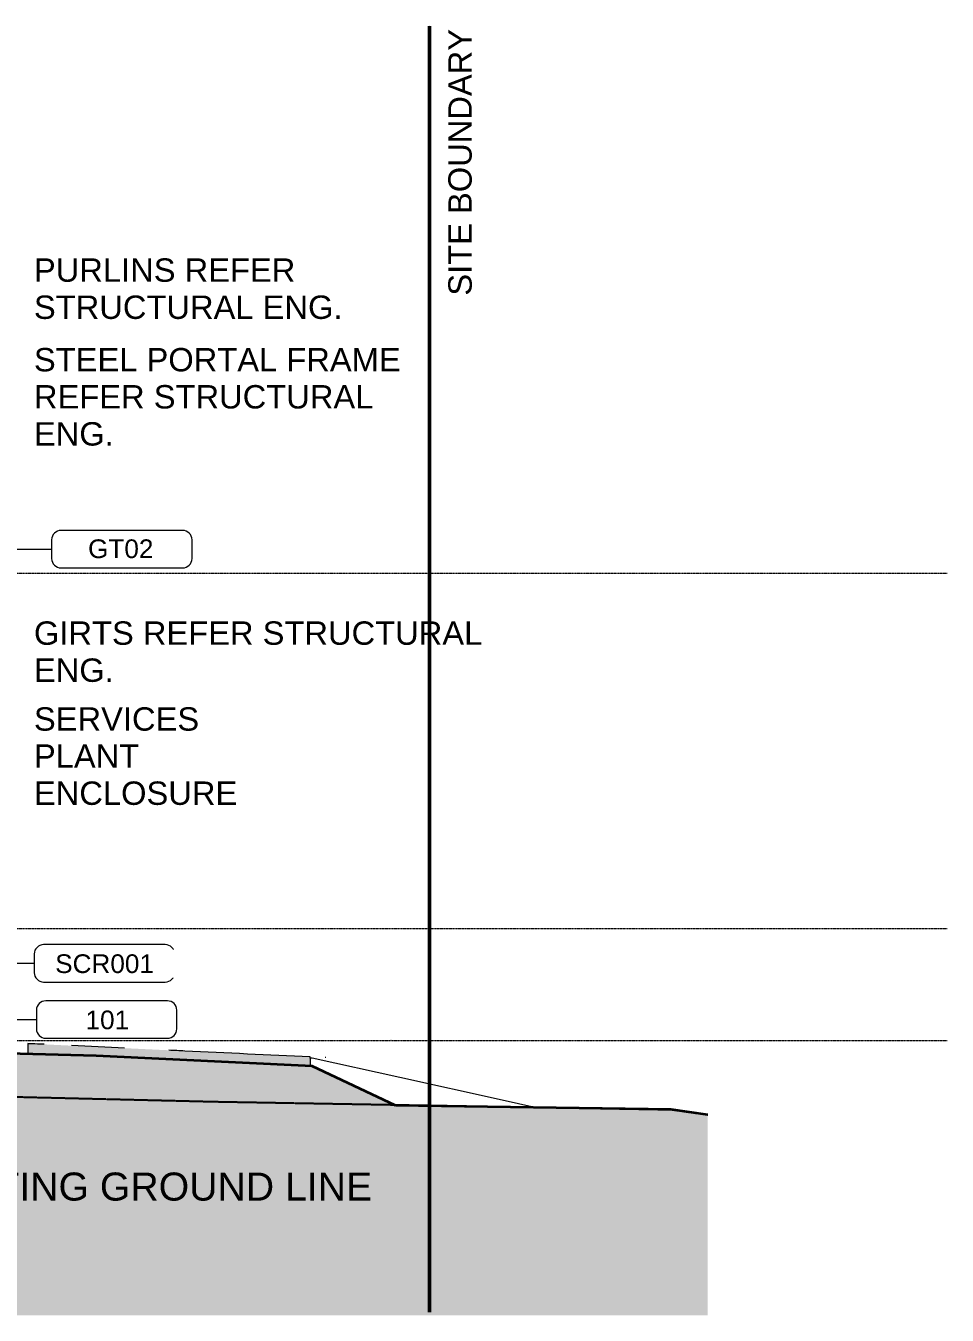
# Model space of a CAD drawing. Header units: millimetres. Extents: x 4237772 to 4686020, y -673 to 29459.
# Drawn here: x 4666324 to 4686020, y -673 to 26905 of the extents above; entities that cross this region are included whole.
import ezdxf

# ---------------------------------------------------------------- set-up
doc = ezdxf.new("R2010")
doc.units = ezdxf.units.MM
for name, pattern in [('AEC_Center', [24, 12, -4, 4, -4]), ('BOUNDARY', [16, 10, -3, 0, -3]), ('Existing Ground', [4.5, 3, -1.5])]:
    doc.linetypes.add(name, pattern=pattern)
for name, color, linetype, lineweight in [('A-DETL', 90, 'Continuous', 18), ('A-DETL-GENF', 92, 'Continuous', 5), ('A-FLOR', 192, 'Continuous', 5), ('A-FLOR-LEVL', 51, 'Continuous', 5), ('A-FLOR-PATT', 8, 'Continuous', 15), ('A-ROOF-IDEN', 132, 'Continuous', 5), ('A-WALL-IDEN', 211, 'Continuous', 5), ('C-TOPO', 7, 'Continuous', 5), ('G-ANNO-TEXT', 231, 'Continuous', 5)]:
    doc.layers.add(name, color=color, linetype=linetype, lineweight=lineweight)
doc.styles.add('Arial', font='arial.ttf', dxfattribs={"height": 500})
doc.styles.add('Arial_1', font='arial.ttf', dxfattribs={"height": 600})
doc.styles.add('Arial_2', font='arial.ttf', dxfattribs={"height": 400})

# ---------------------------------------------------------------- blocks, each defined once
blk = doc.blocks.new('Wall Tag - Wall Tag 15W-1077267-SECTION - GRID A9-A10')
at = {"layer": 'A-WALL-IDEN'}
for p, q in [((4586716, 7253), (4584116, 7253)), ((4583916, 7053), (4583916, 6653)), ((4586916, 6653), (4586916, 7053)), ((4584116, 6453), (4586716, 6453))]:
    blk.add_line(p, q, dxfattribs=at)
for centre, start, end in [((4584116, 7053), 90, 180), ((4586716, 7053), 360, 90), ((4584116, 6653), 180, 270), ((4586716, 6653), 270, 0)]:
    blk.add_arc(centre, 200, start, end, dxfattribs=at)
blk = doc.blocks.new('Gutter Tag - Roof Tag 15W-1593562-SECTION - GRID A9-A10')
at = {"layer": 'A-ROOF-IDEN'}
for p, q in [((4587088, 16111), (4584488, 16111)), ((4584288, 15911), (4584288, 15511)), ((4587288, 15511), (4587288, 15911)), ((4584488, 15311), (4587088, 15311))]:
    blk.add_line(p, q, dxfattribs=at)
for centre, start, end in [((4584488, 15911), 90, 180), ((4587088, 15911), 360, 90), ((4584488, 15511), 180, 270), ((4587088, 15511), 270, 0)]:
    blk.add_arc(centre, 200, start, end, dxfattribs=at)

msp = doc.modelspace()

# ---------------------------------------------------------------- hatches: boundary and pattern name
at = {"layer": 'A-DETL-GENF'}
h = msp.add_hatch(dxfattribs=at)
h.set_pattern_fill('FP_282', color=9, style=0, pattern_type=2)
h.set_pattern_definition([(135, (4639954.8, 10743.2), (-707.1068, 6e-14), [500, -500]), (135, (4640087.37, 10875.77), (-707.1068, 6e-14), [500, -500]), (135, (4640219.95, 11008.35), (-707.1068, 6e-14), [500, -500]), (45, (4639954.8, 10654.8), (0, 707.1068), [500, -500]), (45, (4640087.37, 10522.2), (0, 707.1068), [500, -500]), (45, (4640219.95, 10389.63), (0, 707.1068), [500, -500])])
h.paths.add_polyline_path([(4665066, -673), (4680903, -673), (4680903, 3615), (4680122, 3725), (4674224, 3814), (4672445, 4650), (4667826, 4877), (4661463, 5030), (4661463, 4300), (4659063, 4300), (4659063, 4590), (4658763, 4893), (4658763, 4900), (4641993, 4900), (4641793, 4700), (4641793, 4500), (4639993, 4500), (4639993, 4700), (4639793, 4900), (4623341, 4900), (4623050, 4609), (4623050, 4300), (4620024, 4300), (4620023, 4610), (4619733, 4900), (4606240, 4900), (4606040, 4700), (4606040, 4500), (4604562, 4500), (4604562, 5200), (4580953, 5200), (4578063, 4733), (4577487, 4706), (4575614, 4377), (4574351, 4493), (4574119, 4431), (4569865, 5062), (4554206, 5062), (4554206, -673), (4661107, -673)])
h.paths.add_polyline_path([(4593644, 5000), (4594171, 5000), (4594171, 5000), (4594071, 5000)])
at = {"layer": 'A-FLOR-PATT', "lineweight": 5}
msp.add_hatch(color=256, dxfattribs=at).paths.add_polyline_path([(4672401, 4652), (4672401, 4850), (4666370, 5136), (4666370, 4912), (4667826, 4877), (4672335, 4656)])

# ---------------------------------------------------------------- linework, layer by layer
at = {"layer": 'A-DETL', "linetype": 'BOUNDARY', "lineweight": 50}
msp.add_line((4674953, -610), (4674953, 26905), dxfattribs=at)
at = {"layer": 'A-DETL', "lineweight": 35}
for p, q in [((4667826, 4877), (4661463, 5030)), ((4672449, 4650), (4667826, 4877)), ((4674224, 3814), (4672449, 4650)), ((4680122, 3725), (4674224, 3814)), ((4680903, 3615), (4680122, 3725))]:
    msp.add_line(p, q, dxfattribs=at)
at = {"layer": 'A-DETL', "lineweight": 13}
msp.add_line((4674133, 5200), (4674129, 5200), dxfattribs=at)
at = {"layer": 'A-DETL', "linetype": 'Existing Ground', "lineweight": 25}
for p, q in [((4665525, 4012), (4670324, 3896)), ((4670324, 3896), (4680122, 3725)), ((4680122, 3725), (4680903, 3615))]:
    msp.add_line(p, q, dxfattribs=at)
at = {"layer": 'A-FLOR', "lineweight": 15}
for p, q in [((4666370, 5136), (4666370, 4912)), ((4672401, 4822), (4672401, 4850))]:
    msp.add_line(p, q, dxfattribs=at)
for points in [[(4666571, 5126), (4666504, 5130), (4666437, 5133), (4666370, 5136)], [(4668437, 5038), (4668059, 5056), (4667681, 5074), (4667304, 5092)]]:
    msp.add_open_spline(points, degree=3, dxfattribs=at)
at = {"layer": 'A-FLOR'}
for points in [[(4666370, 5136), (4666386, 5136), (4666402, 5136), (4666418, 5135)], [(4672741, 4838), (4672735, 4838), (4672729, 4839), (4672723, 4839)]]:
    msp.add_open_spline(points, degree=3, dxfattribs=at)
msp.add_open_spline([(4666576, 5133), (4666601, 5133), (4666649, 5132), (4666694, 5131), (4666715, 5131)], degree=3, knots=[0.09592679, 0.09592679, 0.09592679, 0.09592679, 0.13333333, 0.16825142, 0.16825142, 0.16825142, 0.16825142], dxfattribs=at)
at = {"layer": 'A-FLOR', "lineweight": 15}
msp.add_open_spline([(4672401, 4850), (4671508, 4892), (4670502, 4940), (4669496, 4988), (4669383, 4993)], degree=3, knots=[0, 0, 0, 0, 0.4444444, 0.5003579, 0.5003579, 0.5003579, 0.5003579], dxfattribs=at)
at = {"layer": 'A-FLOR-LEVL', "linetype": 'AEC_Center'}
for p, q in [((4546709, 15200), (4686020, 15200)), ((4546709, 7600), (4686020, 7600)), ((4546709, 5200), (4686020, 5200))]:
    msp.add_line(p, q, dxfattribs=at)
at = {"layer": 'A-ROOF-IDEN'}
msp.add_line((4660898, 15711), (4666877, 15711), dxfattribs=at)
at = {"layer": 'A-WALL-IDEN'}
for p, q in [((4664541, 6853), (4666504, 6853)), ((4660922, 5651), (4666552, 5651))]:
    msp.add_line(p, q, dxfattribs=at)
at = {"layer": 'C-TOPO', "lineweight": 20}
for p, q in [((4672449, 4821), (4672401, 4822)), ((4672401, 4822), (4672401, 4652)), ((4674322, 4408), (4672449, 4821)), ((4676508, 3924), (4674322, 4408)), ((4677207, 3769), (4676508, 3924))]:
    msp.add_line(p, q, dxfattribs=at)

# ---------------------------------------------------------------- block references
at = {"layer": 'A-ROOF-IDEN'}
msp.add_blockref('Gutter Tag - Roof Tag 15W-1593562-SECTION - GRID A9-A10', (82589, 0), dxfattribs=at)
at = {"layer": 'A-WALL-IDEN'}
for p in [(82589, 0), (82636, -1202)]:
    msp.add_blockref('Wall Tag - Wall Tag 15W-1077267-SECTION - GRID A9-A10', p, dxfattribs=at)

# ---------------------------------------------------------------- texts
at = {"layer": 'G-ANNO-TEXT', "color": 7, "insert": (4675356, 21133), "char_height": 500, "width": 6910.55, "attachment_point": 1, "rotation": 90, "style": 'Arial'}
msp.add_mtext('SITE BOUNDARY', dxfattribs=at)
at = {"layer": 'G-ANNO-TEXT', "color": 7, "attachment_point": 1}
for s, insert, char_height, width, style in [('PURLINS REFER ', (4666498, 21930), 500, 6990.72, 'Arial'), ('STRUCTURAL ENG.', (4666498, 21136), 500, 8000.84, 'Arial'), ('STEEL PORTAL FRAME', (4666498, 20014), 500, 9475.95, 'Arial'), ('REFER STRUCTURAL ', (4666498, 19220), 500, 9027, 'Arial'), ('ENG.', (4666498, 18427), 500, 2068.35, 'Arial'), ('GIRTS REFER STRUCTURAL ', (4666498, 14166), 500, 11864.98, 'Arial'), ('ENG.', (4666498, 13373), 500, 2068.35, 'Arial'), ('SERVICES ', (4666498, 12329), 500, 4505.48, 'Arial'), ('PLANT ', (4666498, 11536), 500, 2966.24, 'Arial'), ('ENCLOSURE', (4666498, 10742), 500, 5243.04, 'Arial'), ('EXISTING GROUND LINE', (4663763, 2378), 600, 12217.72, 'Arial_1')]:
    msp.add_mtext(s, dxfattribs=dict(at, insert=insert, char_height=char_height, width=width, style=style))

# ---------------------------------------------------------------- next in the draw order: texts
at = {"layer": 'A-ROOF-IDEN', "insert": (4667655, 15920), "char_height": 400, "width": 1715.61, "attachment_point": 1, "style": 'Arial_2', "bg_fill": 3, "box_fill_scale": 1.25, "bg_fill_color": 256, "bg_fill_true_color": 13158600, "bg_fill_transparency": 0}
msp.add_mtext('GT02', dxfattribs=at)
at = {"layer": 'A-WALL-IDEN', "char_height": 400, "attachment_point": 1, "style": 'Arial_2', "bg_fill": 3, "box_fill_scale": 1.25, "bg_fill_color": 256, "bg_fill_true_color": 13158600, "bg_fill_transparency": 0}
for s, insert, width in [('SCR001', (4666952, 7045), 2613.5), ('101', (4667601, 5843), 1154.43)]:
    msp.add_mtext(s, dxfattribs=dict(at, insert=insert, width=width))

doc.saveas('drawing.dxf')
